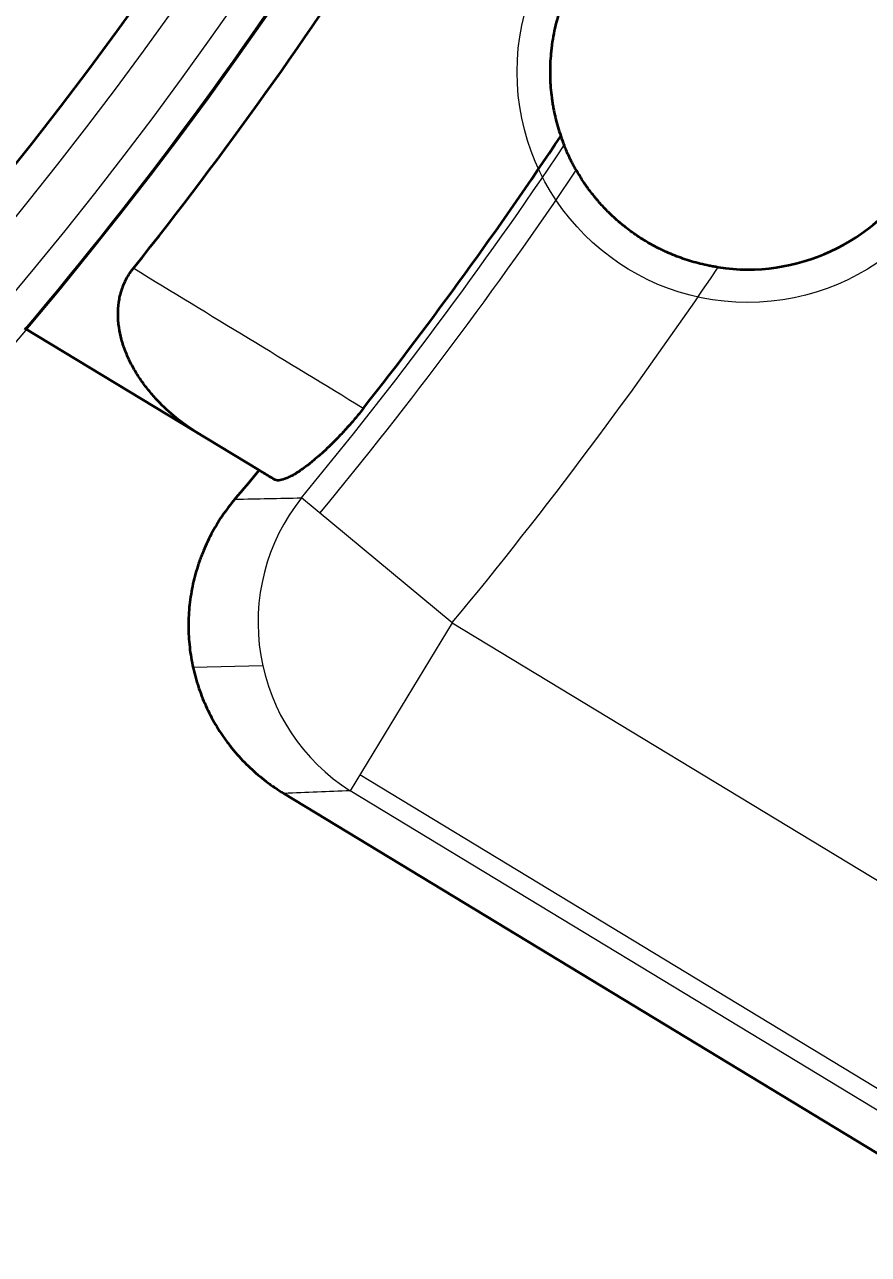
# Model space of a CAD drawing. Header units: millimetres. Extents: x 261 to 3841, y 268 to 4746.
# Drawn here: x 461.14 to 473.94, y 422.74 to 441.41 of the extents above; entities that cross this region are included whole.
import ezdxf
from ezdxf.lldxf.tags import DXFTag

# ---------------------------------------------------------------- set-up
doc = ezdxf.new("R2010")
doc.units = ezdxf.units.MM
doc.layers.add('20', color=7, linetype='Continuous', true_color=0xffffff)
doc.layers.add('dim', color=82, linetype='Continuous', lineweight=5)
doc.styles.add('TXT', font='txt.shx', dxfattribs={"bigfont": 'gbcbig.shx'})
tags = doc.linetypes.add('DASHED', pattern=[25.72, 12.86, -12.86]).pattern_tags.tags
tags[6:7] = [DXFTag(74, 4), DXFTag(75, 0), DXFTag(340, '0'), DXFTag(46, 0.0), DXFTag(50, 0.0), DXFTag(44, 0.0), DXFTag(45, 0.0)]
tags[4:5] = [DXFTag(74, 4), DXFTag(75, 0), DXFTag(340, '0'), DXFTag(46, 0.0), DXFTag(50, 0.0), DXFTag(44, 0.0), DXFTag(45, 0.0)]
doc.dimstyles.new('2-2', dxfattribs={"dimscale": 2, "dimtxt": 2.5, "dimasz": 2, "dimexe": 0.5, "dimexo": 0.5, "dimgap": 0.66, "dimtad": 0, "dimzin": 9, "dimdsep": 46, "dimtxsty": 'TXT', "dimblk": 'CLOSEDBLANK', "dimcen": 0.1, "dimclrd": 256, "dimclre": 256, "dimclrt": 7, "dimazin": 2, "dimtfac": 1, "dimtofl": 0, "dimtmove": 0, "dimatfit": 0, "dimldrblk": 'CLOSEDBLANK', "dimfxl": 0, "dimlwd": 0, "dimlwe": 0, "dimarcsym": 0})

# ---------------------------------------------------------------- blocks, each defined once
blk = doc.blocks.new('*D29')
at = {"layer": 'DEFPOINTS', "color": 0, "lineweight": 18, "transparency": 16777216}
for p in [(414.609, 446.191), (459.479, 356.191), (570.876, 356.191)]:
    blk.add_point(p, dxfattribs=at)
at = {"layer": 'dim', "lineweight": 0, "transparency": 16777216}
blk.add_line((460.479, 356.191), (570.876, 356.191), dxfattribs=at)
at = {"layer": 'dim', "color": 7, "lineweight": 18, "transparency": 16777216, "insert": (575.625, 356.191), "char_height": 5, "attachment_point": 5, "style": 'TXT'}
blk.add_mtext('90', dxfattribs=at)
blk = doc.blocks.new('_ClosedBlank')
at = {"color": 0, "linetype": 'ByBlock', "lineweight": -2}
for p, q in [((-1, 0.1667), (0, 0)), ((-1, 0.1667), (-1, -0.1667)), ((0, 0), (-1, -0.1667))]:
    blk.add_line(p, q, dxfattribs=at)
blk = doc.blocks.new('*D30')
at = {"layer": 'DEFPOINTS', "color": 0, "lineweight": 18, "transparency": 16777216}
for p in [(414.609, 446.191), (542.206, 271.191), (570.876, 271.191)]:
    blk.add_point(p, dxfattribs=at)
at = {"layer": 'dim', "lineweight": 0, "transparency": 16777216}
blk.add_line((543.205, 271.191), (570.876, 271.191), dxfattribs=at)
at = {"layer": 'dim', "color": 7, "lineweight": 18, "transparency": 16777216, "insert": (577.708, 271.191), "char_height": 5, "attachment_point": 5, "style": 'TXT'}
blk.add_mtext('175', dxfattribs=at)

msp = doc.modelspace()

# ---------------------------------------------------------------- linework, layer by layer
at = {"layer": '20', "color": 7, "linetype": 'Continuous', "lineweight": 35}
for p, q in [((464.694, 434.644), (461.136, 436.803)), ((465.069, 429.739), (477.482, 422.209))]:
    msp.add_line(p, q, dxfattribs=at)
at = {"layer": '20', "color": 7, "linetype": 'Continuous', "lineweight": 13}
for p, q in [((467.625, 432.331), (465.336, 434.225)), ((467.625, 432.331), (466.077, 429.78)), ((467.625, 432.331), (478.831, 425.534)), ((464.749, 431.677), (463.692, 431.651)), ((477.43, 423.224), (466.224, 430.022)), ((477.284, 422.983), (466.077, 429.78))]:
    msp.add_line(p, q, dxfattribs=at)
at = {"layer": '20', "color": 7, "linetype": 'DASHED', "lineweight": 13}
for centre, radius in [((414.609, 476.191), 60.992), ((414.609, 476.191), 60.991), ((472.109, 440.691), 3.5)]:
    msp.add_circle(centre, radius, dxfattribs=at)
at = {"layer": '20', "color": 7, "linetype": 'Continuous', "lineweight": 13}
for radius in [60.489, 59.774, 59.271]:
    msp.add_circle((414.609, 476.191), radius, dxfattribs=at)
at = {"layer": '20', "color": 7, "linetype": 'Continuous', "lineweight": 35}
msp.add_circle((414.609, 476.191), 59.271, dxfattribs=at)
for centre, radius, start, end in [((414.609, 476.191), 60.981, 319.75349, 335.19237), ((414.609, 476.191), 61.659, 321.38762, 333.73837), ((472.109, 440.691), 3, 261.3756, 35.2428), ((414.609, 476.191), 65.715, 321.8379, 326.28556), ((414.609, 476.191), 65.074, 319.8205, 320.32434)]:
    msp.add_arc(centre, radius, start, end, dxfattribs=at)
at = {"layer": '20', "color": 7, "linetype": 'Continuous', "lineweight": 13}
for radius, end in [(65.836, 326.2098), (66.199, 326.02583), (68.807, 326.01016)]:
    msp.add_arc((414.609, 476.191), radius, 320.39976, end, dxfattribs=at)
msp.add_ellipse((467.625, 432.331), major_axis=(-0.13, 2.997), ratio=0.982542, start_param=0.845154, end_param=2.544968, dxfattribs=at)
at = {"layer": '20', "color": 7, "linetype": 'Continuous', "lineweight": 35}
for points, knots in [([(471.71, 443.664), (471.614, 443.651), (471.518, 443.633), (471.325, 443.588), (471.228, 443.56), (471.035, 443.494), (470.938, 443.455), (470.817, 443.398), (470.793, 443.387), (470.744, 443.362), (470.672, 443.325), (470.6, 443.284), (470.458, 443.198), (470.366, 443.135), (470.229, 443.03), (470.184, 442.993), (470.118, 442.935), (470.096, 442.915), (470.052, 442.875), (470.031, 442.855), (469.925, 442.751), (469.844, 442.662), (469.731, 442.521), (469.694, 442.472), (469.641, 442.397), (469.623, 442.371), (469.589, 442.32), (469.573, 442.294), (469.493, 442.164), (469.435, 442.057), (469.359, 441.892), (469.336, 441.837), (469.303, 441.752), (469.292, 441.724), (469.272, 441.667), (469.262, 441.639), (469.217, 441.497), (469.188, 441.384), (469.154, 441.215), (469.145, 441.159), (469.133, 441.074), (469.13, 441.046), (469.123, 440.99), (469.121, 440.962), (469.109, 440.824), (469.107, 440.716), (469.112, 440.504), (469.121, 440.4), (469.138, 440.272), (469.141, 440.246), (469.149, 440.196), (469.154, 440.171), (469.168, 440.096), (469.178, 440.047), (469.213, 439.901), (469.24, 439.807), (469.272, 439.715)], [0, 0, 0, 0, 0.0625, 0.0625, 0.125, 0.125, 0.1875, 0.1875, 0.203125, 0.203125, 0.21875, 0.25, 0.25, 0.3125, 0.3125, 0.34375, 0.34375, 0.359375, 0.359375, 0.375, 0.375, 0.4375, 0.4375, 0.46875, 0.46875, 0.484375, 0.484375, 0.5, 0.5, 0.5625, 0.5625, 0.59375, 0.59375, 0.609375, 0.609375, 0.625, 0.625, 0.6875, 0.6875, 0.71875, 0.71875, 0.734375, 0.734375, 0.75, 0.75, 0.8125, 0.8125, 0.875, 0.875, 0.890625, 0.890625, 0.90625, 0.90625, 0.9375, 0.9375, 1, 1, 1, 1]), ([(471.659, 437.724), (471.636, 437.728), (471.613, 437.732), (471.568, 437.74), (471.545, 437.744), (471.478, 437.757), (471.433, 437.767), (471.3, 437.8), (471.214, 437.826), (471.045, 437.884), (470.962, 437.917), (470.861, 437.962), (470.841, 437.971), (470.801, 437.99), (470.781, 438), (470.722, 438.03), (470.684, 438.05), (470.571, 438.113), (470.5, 438.157), (470.363, 438.249), (470.298, 438.297), (470.221, 438.359), (470.205, 438.371), (470.175, 438.396), (470.131, 438.434), (470.089, 438.472), (470.007, 438.548), (469.956, 438.599), (469.885, 438.676), (469.851, 438.714), (469.818, 438.753), (469.797, 438.778), (469.787, 438.791), (469.735, 438.854), (469.698, 438.904), (469.629, 439.001), (469.598, 439.048), (469.541, 439.139), (469.515, 439.182), (469.48, 439.245), (469.469, 439.265), (469.448, 439.304), (469.438, 439.323), (469.411, 439.378), (469.379, 439.444), (469.356, 439.497), (469.337, 439.543), (469.329, 439.561), (469.323, 439.576)], [0, 0, 0, 0, 0.015625, 0.015625, 0.03125, 0.03125, 0.0625, 0.0625, 0.125, 0.125, 0.1875, 0.1875, 0.203125, 0.203125, 0.21875, 0.21875, 0.25, 0.25, 0.3125, 0.3125, 0.375, 0.375, 0.390625, 0.390625, 0.40625, 0.4375, 0.4375, 0.5, 0.5, 0.53125, 0.546875, 0.546875, 0.5625, 0.5625, 0.625, 0.625, 0.6875, 0.6875, 0.75, 0.75, 0.78125, 0.78125, 0.8125, 0.8125, 0.875, 0.9375, 0.9375, 1, 1, 1, 1]), ([(463.776, 435.201), (463.668, 435.267), (463.565, 435.339), (463.368, 435.494), (463.275, 435.577), (463.143, 435.712), (463.101, 435.758), (463.039, 435.83), (463.019, 435.855), (462.98, 435.904), (462.96, 435.93), (462.904, 436.006), (462.869, 436.058), (462.803, 436.165), (462.772, 436.22), (462.716, 436.332), (462.69, 436.39), (462.643, 436.509), (462.623, 436.569), (462.59, 436.691), (462.577, 436.752), (462.564, 436.846), (462.56, 436.877), (462.556, 436.925), (462.555, 436.941), (462.554, 436.973), (462.553, 436.989), (462.553, 437.068), (462.557, 437.131), (462.57, 437.225), (462.576, 437.256), (462.59, 437.318), (462.599, 437.349), (462.628, 437.439), (462.653, 437.497), (462.698, 437.581), (462.714, 437.608), (462.74, 437.648), (462.749, 437.661), (462.768, 437.687), (462.778, 437.7), (462.788, 437.712)], [0, 0, 0, 0, 0.125, 0.125, 0.25, 0.25, 0.3125, 0.3125, 0.34375, 0.34375, 0.375, 0.375, 0.4375, 0.4375, 0.5, 0.5, 0.5625, 0.5625, 0.625, 0.625, 0.6875, 0.6875, 0.71875, 0.71875, 0.734375, 0.734375, 0.75, 0.75, 0.8125, 0.8125, 0.84375, 0.84375, 0.875, 0.875, 0.9375, 0.9375, 0.96875, 0.96875, 0.984375, 0.984375, 1, 1, 1, 1]), ([(466.278, 435.586), (466.233, 435.528), (466.188, 435.473), (466.12, 435.393), (466.098, 435.367), (466.064, 435.328), (466.053, 435.315), (466.03, 435.29), (466.019, 435.278), (465.964, 435.216), (465.921, 435.17), (465.858, 435.106), (465.837, 435.085), (465.807, 435.054), (465.797, 435.044), (465.777, 435.025), (465.767, 435.015), (465.718, 434.968), (465.681, 434.933), (465.61, 434.869), (465.575, 434.839), (465.526, 434.797), (465.509, 434.783), (465.478, 434.757), (465.462, 434.745), (465.416, 434.71), (465.387, 434.688), (465.305, 434.629), (465.255, 434.597), (465.187, 434.558), (465.165, 434.547), (465.124, 434.528), (465.105, 434.519), (465.05, 434.499), (464.987, 434.485), (464.943, 434.494), (464.926, 434.504)], [0, 0, 0, 0, 0.0625, 0.0625, 0.09375, 0.09375, 0.109375, 0.109375, 0.125, 0.125, 0.1875, 0.1875, 0.21875, 0.21875, 0.234375, 0.234375, 0.25, 0.25, 0.3125, 0.3125, 0.375, 0.375, 0.40625, 0.40625, 0.4375, 0.4375, 0.5, 0.5, 0.625, 0.625, 0.6875, 0.6875, 0.75, 0.75, 0.875, 1, 1, 1, 1]), ([(464.926, 434.504), (464.873, 434.536), (464.82, 434.568), (464.743, 434.615), (464.719, 434.63), (464.694, 434.644)], [0, 0, 0, 0, 0.684477, 0.684477, 1, 1, 1, 1]), ([(464.327, 434.206), (464.257, 434.123), (464.128, 433.951), (464.018, 433.768), (463.918, 433.579), (463.873, 433.482), (463.823, 433.357), (463.813, 433.331), (463.794, 433.281), (463.768, 433.204), (463.744, 433.127), (463.701, 432.973), (463.678, 432.868), (463.644, 432.658), (463.632, 432.551), (463.624, 432.39), (463.622, 432.335), (463.623, 432.228), (463.624, 432.174), (463.633, 432.013), (463.657, 431.801), (463.704, 431.592), (463.74, 431.463), (463.748, 431.437), (463.764, 431.385), (463.772, 431.359), (463.799, 431.283), (463.817, 431.232), (463.878, 431.083), (463.968, 430.89), (464.079, 430.707), (464.155, 430.596), (464.17, 430.574), (464.202, 430.53), (464.218, 430.508), (464.268, 430.444), (464.301, 430.402), (464.406, 430.279), (464.554, 430.125), (464.717, 429.986), (464.845, 429.888), (464.888, 429.857), (464.978, 429.796), (465.023, 429.767), (465.069, 429.739)], [0, 0, 0, 0, 0.0625, 0.125, 0.125, 0.1875, 0.1875, 0.203125, 0.203125, 0.21875, 0.25, 0.25, 0.3125, 0.3125, 0.375, 0.375, 0.40625, 0.40625, 0.4375, 0.4375, 0.5, 0.5625, 0.5625, 0.578125, 0.578125, 0.59375, 0.59375, 0.625, 0.625, 0.6875, 0.75, 0.75, 0.765625, 0.765625, 0.78125, 0.78125, 0.8125, 0.8125, 0.875, 0.9375, 0.9375, 0.96875, 0.96875, 1, 1, 1, 1])]:
    msp.add_open_spline(points, degree=3, knots=knots, dxfattribs=at)
msp.add_open_spline([(469.272, 439.715), (469.288, 439.667), (469.305, 439.621), (469.323, 439.576)], degree=3, dxfattribs=at)
at = {"layer": '20', "color": 7, "linetype": 'Continuous', "lineweight": 13}
for points in [[(462.792, 437.71), (463.953, 437.002), (465.114, 436.295), (466.274, 435.588)], [(464.332, 434.206), (464.668, 434.211), (465.002, 434.218), (465.336, 434.225)], [(466.077, 429.78), (465.744, 429.766), (465.41, 429.752), (465.074, 429.739)]]:
    msp.add_open_spline(points, degree=3, dxfattribs=at)

# ---------------------------------------------------------------- dimensions: what is measured, and where the dimension line sits
at = {"layer": 'dim', "lineweight": 18}
for feature_location, offset, picture, middle in [((459.479, 356.191), (111.397, 0), '*D29', (575.625, 356.191)), ((542.206, 271.191), (28.67, 0), '*D30', (577.708, 271.191))]:
    dim = msp.add_ordinate_dim(feature_location=feature_location, offset=offset, dtype=0, origin=(414.609, 446.191), dimstyle='2-2', override={"dimexe": 0.49975, "dimexo": 0.49975, "dimgap": 0.49975}, dxfattribs=at)
    dim.commit()
    dim.dimension.update_dxf_attribs({"geometry": picture, "text_midpoint": middle})

doc.saveas('drawing.dxf')
